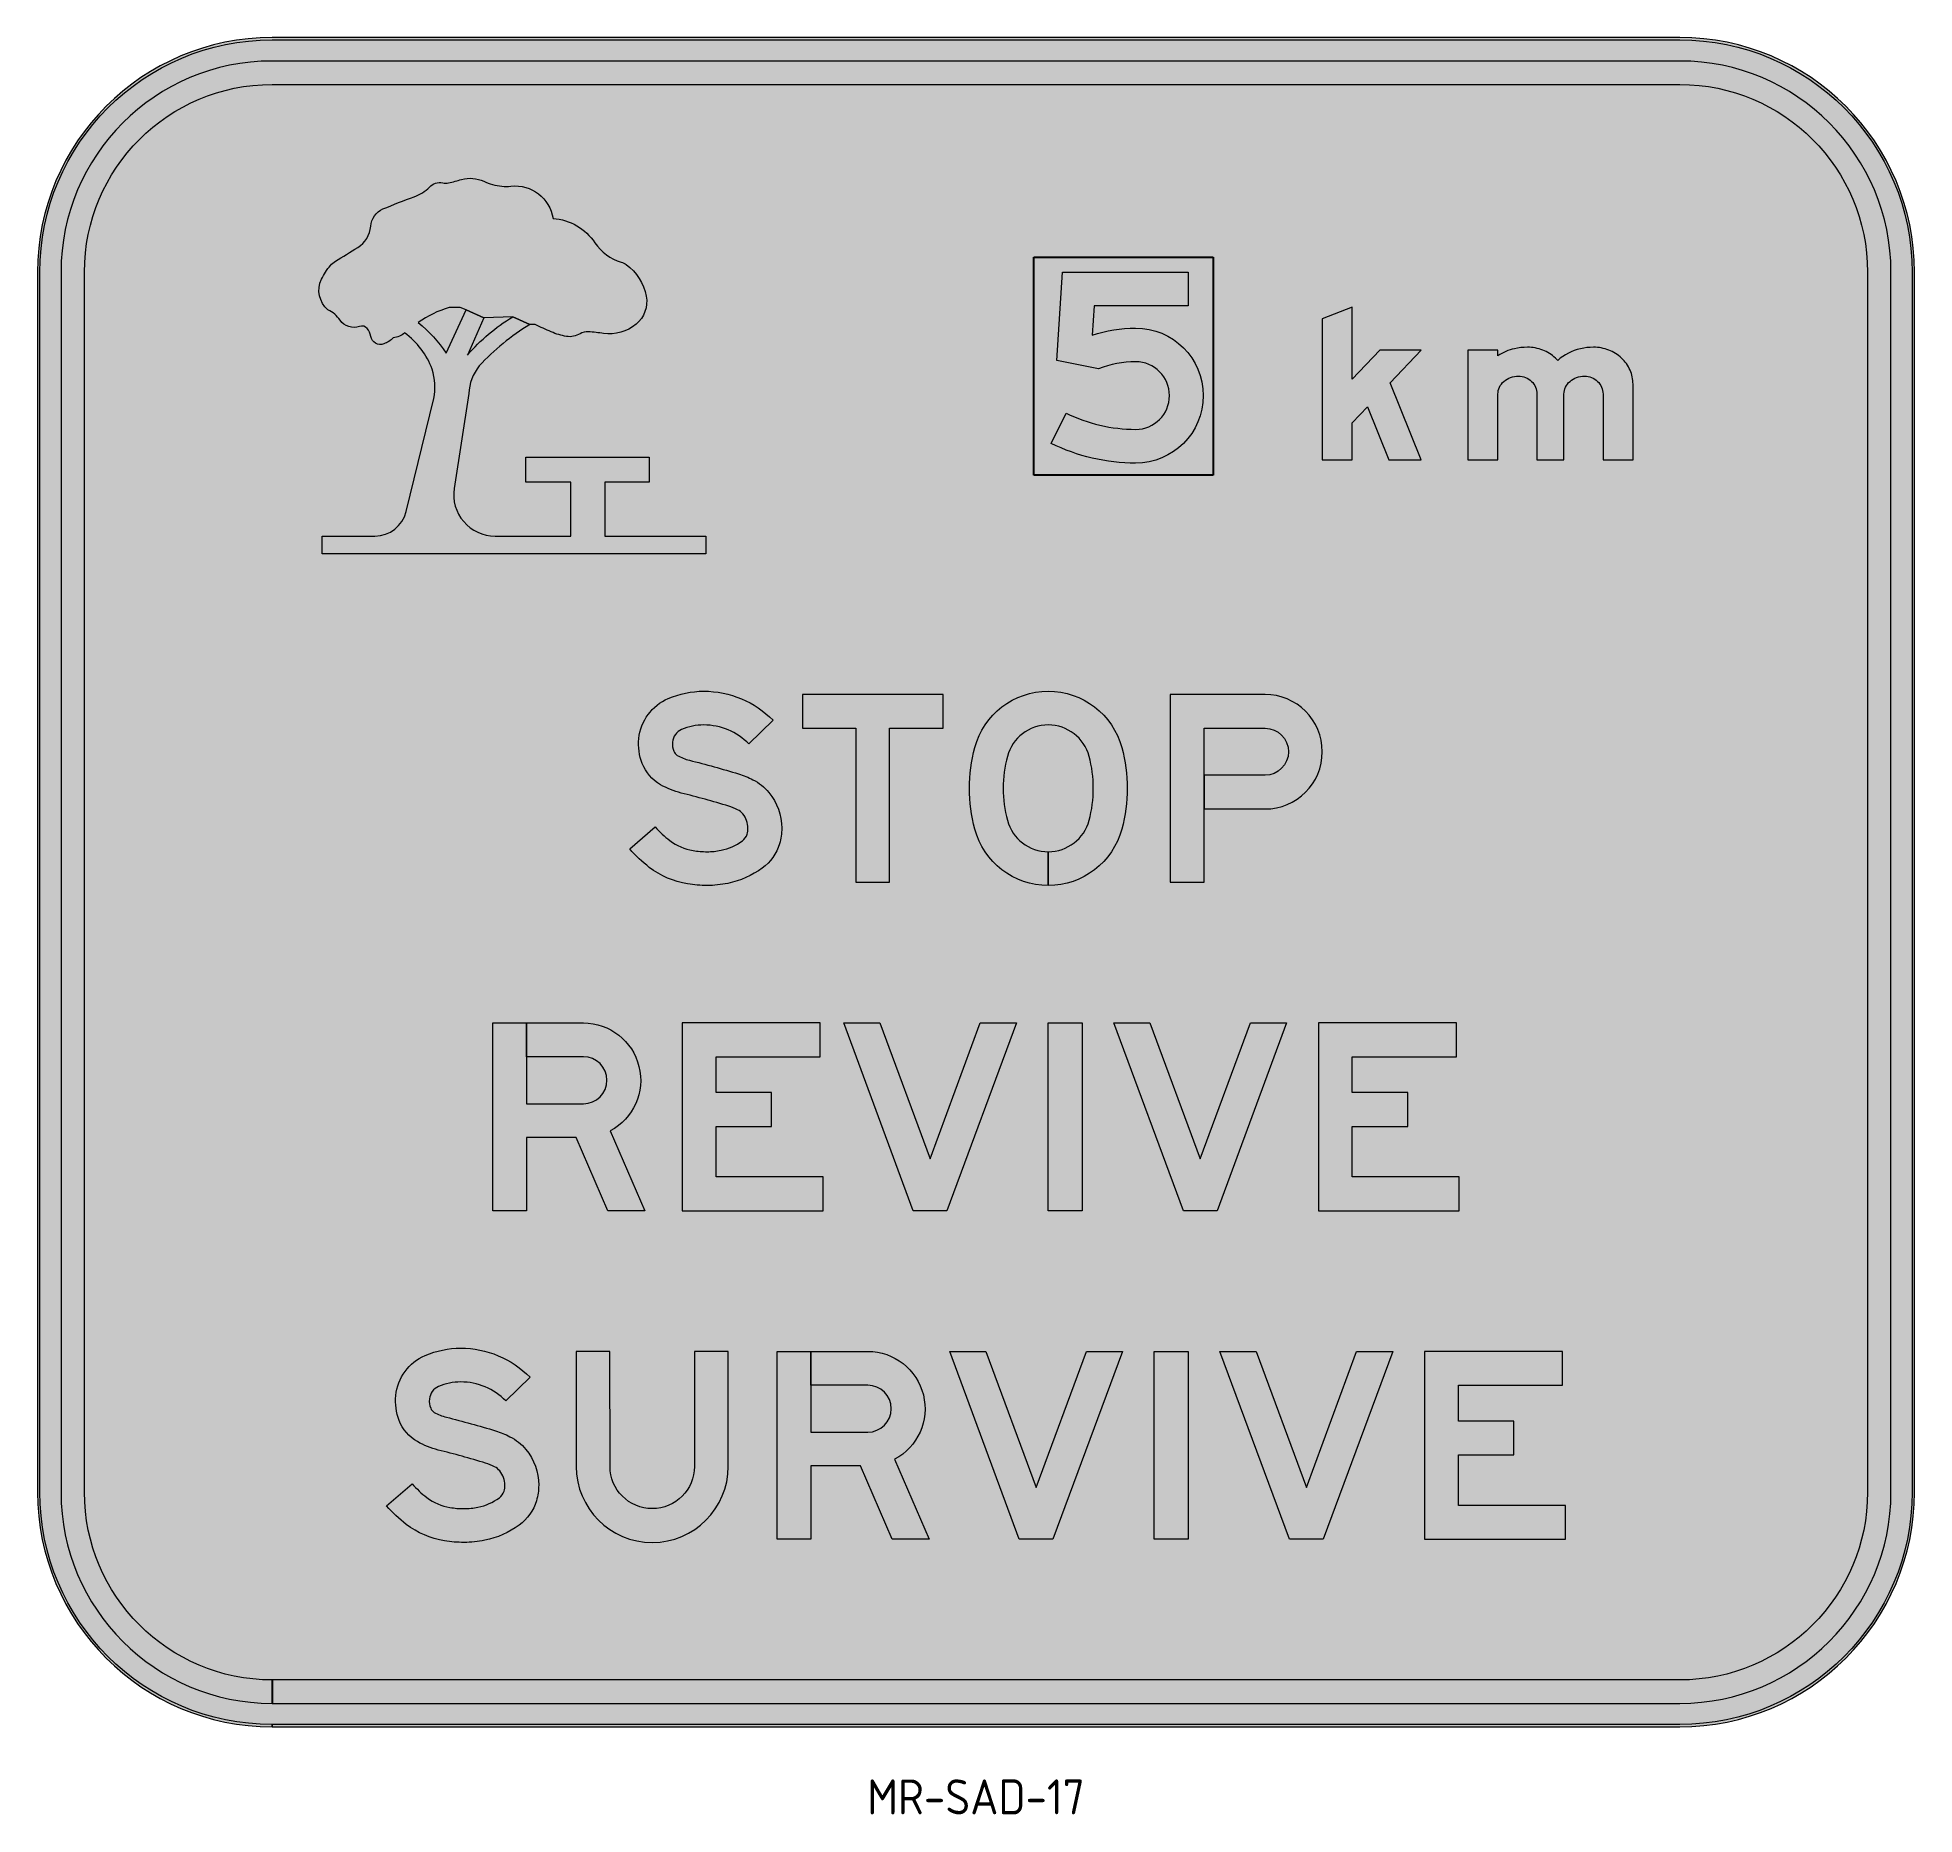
# Model space of a CAD drawing. Header units: millimetres. Extents: x 266 to 400, y 100 to 227.
import ezdxf
from ezdxf.enums import TextEntityAlignment as Align

# ---------------------------------------------------------------- set-up
doc = ezdxf.new("R2010")
doc.units = ezdxf.units.MM
doc.linetypes.add('CENTERX2', pattern=[101.60000000000001, 63.5, -12.7, 12.7, -12.7])
doc.linetypes.add('DASHED', pattern=[19.049999999999997, 12.7, -6.35])
doc.layers.add('Dash35', color=3, linetype='DASHED')
doc.layers.add('T25', color=1, linetype='Continuous')
doc.layers.add('GSCOLORFILL', color=3, linetype='Continuous', lineweight=0)
doc.styles.add('ISO', font='isocp2.shx')

# ---------------------------------------------------------------- blocks, each defined once
blk = doc.blocks.new('*U32')
at = {"layer": 'GSCOLORFILL', "transparency": 33554687}
for color, points in [(156, [(-750, -899.9999999999995), (750, -899.9999999999995, 0.414213562373095), (1000, -650), (1000, 650, 0.414213562373095), (750, 900), (-750, 900, 0.414213562373095), (-1000, 650), (-1000, -650, 0.414213562373095)]), (156, [(-749.9750000000004, -899.9999999999995), (750, -899.9999999999995, 0.414213562373095), (1000, -650), (1000, 650, 0.414213562373095), (750, 900), (-750, 900, 0.414213562373095), (-1000, 650), (-1000, -650, 0.414213562373095), (-750, -900), (-750, -897.4999999999995, -0.414213562373095), (-997.5, -650), (-997.5, 650, -0.414213562373095), (-750, 897.5), (750, 897.5, -0.414213562373095), (997.5, 650), (997.5, -650, -0.414213562373095), (750, -897.5), (-749.9750000000004, -897.5)]), (7, [(-749.75, -874.9999999999995), (750, -874.9999999999995, 0.414213562373095), (975, -650), (975, 650, 0.414213562373095), (750, 875), (-750, 875, 0.414213562373095), (-975, 650), (-975, -650, 0.414213562373095), (-750, -875), (-750, -849.9999999999995, -0.414213562373095), (-950, -650), (-950, 650, -0.414213562373095), (-750, 850), (750, 850, -0.414213562373095), (950, 650), (950, -650, -0.414213562373095), (750, -850), (-749.75, -850)])]:
    blk.add_hatch(color=color, dxfattribs=at).paths.add_polyline_path(points)
at = {"layer": 'GSCOLORFILL', "color": 156, "linetype": 'Continuous', "transparency": 33554687}
for points in [[(-750, -899.9999999999995), (750, -899.9999999999995, 0.414213562373095), (1000, -650), (1000, 650, 0.414213562373095), (750, 900), (-750, 900, 0.414213562373095), (-1000, 650), (-1000, -650, 0.414213562373095), (-750, -900)], [(-749.9750000000004, -899.9999999999995), (750, -899.9999999999995, 0.414213562373095), (1000, -650), (1000, 650, 0.414213562373095), (750, 900), (-750, 900, 0.414213562373095), (-1000, 650), (-1000, -650, 0.414213562373095), (-750, -900), (-750, -897.4999999999995, -0.414213562373095), (-997.5, -650), (-997.5, 650, -0.414213562373095), (-750, 897.5), (750, 897.5, -0.414213562373095), (997.5, 650), (997.5, -650, -0.414213562373095), (750, -897.5), (-749.9750000000004, -897.5), (-749.9750000000004, -899.9999999999995)]]:
    blk.add_lwpolyline(points, format="xyb", close=True, dxfattribs=at).dxf.unprotected_set("ltscale", 0)
at = {"layer": 'GSCOLORFILL', "color": 7, "linetype": 'Continuous', "transparency": 33554687}
blk.add_lwpolyline([(-749.75, -874.9999999999995), (750, -874.9999999999995, 0.414213562373095), (975, -650), (975, 650, 0.414213562373095), (750, 875), (-750, 875, 0.414213562373095), (-975, 650), (-975, -650, 0.414213562373095), (-750, -875), (-750, -849.9999999999995, -0.414213562373095), (-950, -650), (-950, 650, -0.414213562373095), (-750, 850), (750, 850, -0.414213562373095), (950, 650), (950, -650, -0.414213562373095), (750, -850), (-749.75, -850), (-749.75, -874.9999999999995)], format="xyb", close=True, dxfattribs=at).dxf.unprotected_set("ltscale", 0)
blk = doc.blocks.new('*U4')
at = {"layer": 'GSCOLORFILL', "linetype": 'Continuous'}
blk.add_hatch(color=0, dxfattribs=at).paths.add_polyline_path([(90, 104.5, -1), (89.99999999999999, 32.50000000000004, -0.1153405169183467), (15.96059113300493, 49.80976673601612), (0, 17.54121345755246, 0.1153405169183467), (89.99999999999997, -3.499999999999957, 0.999999973509047), (90.00000000000003, 140.5, 0.08185407468404285), (43.78925516101702, 132.8838959020691), (45.77538946514029, 164), (146, 164), (146, 200), (12, 200.0000000000001), (6.000000000000001, 106), (50.45572102060778, 97.00000000000003, -0.09399261541386812)])
at = {"layer": 'GSCOLORFILL', "color": 0}
blk.add_lwpolyline([(90, -3.499999999999972, -0.1153405169183467), (0, 17.54121345755249), (15.96059113300493, 49.80976673601609, 0.1153405169183467), (90, 32.50000000000003, 0.9999999999999999), (90, 104.5, 0.09399261541386815), (50.45572102060777, 97.00000000000003), (6, 106), (12, 200.0000000000001), (146, 200), (146, 164), (45.77538946514028, 164), (43.78925516101702, 132.8838959020691, -0.08185407468404281), (90, 140.5, -0.9999999999999999)], format="xyb", close=True, dxfattribs=at)
blk = doc.blocks.new('*U3')
at = {"layer": 'GSCOLORFILL', "color": 7}
blk.add_blockref('*U4', (0, 0), dxfattribs=at)
blk = doc.blocks.new('*U6')
at = {"layer": 'GSCOLORFILL', "linetype": 'Continuous'}
blk.add_hatch(color=0, dxfattribs=at).paths.add_polyline_path([(90.67667566303874, 102.6105590409248), (132, 146), (76.76187473197388, 146), (40, 107.4000756516775), (40, 203.4999790823973), (0, 188.0614180476359), (0, 0), (40, 0), (40, 49.40011041501656), (60.37012409718483, 70.78871626958689), (88.87815591327308, 0), (132, 0)])
at = {"layer": 'GSCOLORFILL', "color": 0}
blk.add_lwpolyline([(90.67667566303874, 102.6105590409248), (132, 146), (76.76187473197388, 146), (40, 107.4000756516775), (40, 203.4999790823973), (0, 188.0614180476359), (0, 0), (40, 0), (40, 49.40011041501656), (60.37012409718483, 70.78871626958689), (88.87815591327308, 0), (132, 0)], close=True, dxfattribs=at)
blk = doc.blocks.new('*U7')
at = {"layer": 'GSCOLORFILL', "linetype": 'Continuous'}
h = blk.add_hatch(color=0, dxfattribs=at)
edge = h.paths.add_edge_path()
edge.add_arc((155.7153296264924, 86.99511755650809), 24.5282097319339, 45.82979570204179, 68.0808265539651, ccw=False)
edge.add_arc((156.1420760110529, 87.43440733147503), 23.9157654625298, 23.092845889367595, 45.82979570204162, ccw=False)
edge.add_arc((156.8060842686133, 87.7175328658991), 23.19391573138671, 0, 23.09284588936822, ccw=False)
edge.add_line((180, 87.7175328658991), (180, 0))
edge.add_line((180, 0), (220, 0))
edge.add_line((220, 0), (220, 100.8830320548367))
edge.add_arc((174.0753468275611, 100.8830320548367), 45.92465317243887, 0, 23.93171822373219)
edge.add_arc((170.8242551602883, 99.44019281717675), 49.48153131130478, 23.93171822373218, 46.97501240943499)
edge.add_arc((168.730439071099, 97.19681228199977), 52.55021540077355, 46.97501240943522, 68.8635846861375)
edge.add_arc((167.3745328426901, 93.68953779756492), 56.31046220243508, 68.86358468613724, 90)
edge.add_arc((167.3745328426902, 69.99478146240631), 80.00521853759369, 90.00000000000007, 102.6042796135857)
edge.add_arc((166.6926525247094, 78.0285138763368), 72.0245107674768, 103.4695365311015, 130.8206849945816)
edge.add_arc((82.82425516028852, 99.44019281717684), 49.48153131130454, 41.97494773133587, 46.97501240943514)
edge.add_arc((80.73043907109901, 97.19681228199977), 52.55021540077354, 46.97501240943524, 68.86358468613751)
edge.add_arc((79.37453284269009, 93.68953779756492), 56.31046220243508, 68.86358468613724, 90)
edge.add_arc((79.37453284269016, 69.99478146240604), 80.00521853759396, 90.00000000000006, 102.6042796135857)
edge.add_arc((78.69265252470946, 78.02851387633706), 72.02451076747658, 103.4695365311017, 122.4942570075609)
edge.add_line((40, 138.7772487758923), (40, 146))
edge.add_line((40, 146), (0, 146))
edge.add_line((0, 146), (0, 0))
edge.add_line((0, 0), (40, 0))
edge.add_line((40, 0), (40, 87.71753286589909))
edge.add_arc((60.83417894850335, 87.71753286589907), 20.83417894850335, 154.5282720028093, 180, ccw=False)
edge.add_arc((64.03048830144328, 86.19490705822676), 24.37462847220526, 131.0076349936262, 154.5282720028096, ccw=False)
edge.add_arc((66.09710507856302, 83.81817613339862), 27.52419269484101, 109.80736038530819, 131.0076349936262, ccw=False)
edge.add_arc((67.43949500252643, 80.0910470400427), 31.48569518587881, 89.99999999999977, 109.8073603853079, ccw=False)
edge.add_arc((67.43949500252666, 86.30962031839456), 25.26712190752694, 68.08082655396498, 90.00000000000028, ccw=False)
edge.add_arc((67.71532962649229, 86.99511755650809), 24.52820973193397, 45.82979570204162, 68.08082655396481, ccw=False)
edge.add_arc((68.1420760110529, 87.43440733147501), 23.91576546252978, 23.09284588936771, 45.82979570204168, ccw=False)
edge.add_arc((68.80608426861329, 87.7175328658991), 23.19391573138671, 0, 23.09284588936822, ccw=False)
edge.add_line((92, 87.7175328658991), (92, 0))
edge.add_line((92, 0), (128, 0))
edge.add_line((128, 0), (128, 87.71753286589909))
edge.add_arc((148.8341789485033, 87.71753286589919), 20.83417894850334, 154.5282720028097, 180.0000000000003, ccw=False)
edge.add_arc((152.0304883014433, 86.19490705822646), 24.37462847220541, 131.0076349936256, 154.528272002809, ccw=False)
edge.add_arc((154.0971050785631, 83.81817613339872), 27.52419269484096, 109.80736038530841, 131.0076349936264, ccw=False)
edge.add_arc((155.4394950025264, 80.09104704004267), 31.48569518587882, 89.99999999999977, 109.8073603853079, ccw=False)
edge.add_arc((155.4394950025266, 86.30962031839454), 25.26712190752696, 68.08082655396493, 90.00000000000011, ccw=False)
at = {"layer": 'GSCOLORFILL', "color": 0}
blk.add_lwpolyline([(164.8716674585635, 109.7502169884754, -0.09739464939670292), (172.8063946356061, 104.5885415981205, -0.0995354279343683), (178.1414826297246, 96.81470296034922, -0.1011039461656411), (180, 87.7175328658991), (180, 0), (220, 0), (220, 100.8830320548367, 0.1048030179721755), (216.0518361595565, 119.5122594239381, 0.1008855307406954), (204.5863575327339, 135.6139731601839, 0.09579836817007242), (187.6795049501371, 146.2116879931507, 0.09248737428302214), (167.3745328426901, 150, 0.05505205982243612), (149.9161032513398, 148.0719114650645, 0.1199117204326835), (119.6106725914451, 132.5337183696518, 0.02182035996796309), (116.5863575327339, 135.6139731601839, 0.09579836817007242), (99.67950495013713, 146.2116879931507, 0.09248737428302214), (79.37453284269009, 150, 0.05505205982243612), (61.91610325133973, 148.0719114650645, 0.08320220139569866), (40, 138.7772487758923), (40, 146), (0, 146), (0, 0), (40, 0), (40, 87.71753286589909, -0.1116012735434615), (42.02513207801013, 96.67759805996153, -0.102989975481698), (48.03684201390564, 104.5885415981205, -0.09276840372104522), (56.77029056251172, 109.7139617844638, -0.08664174293623021), (67.43949500252654, 111.5767422259215, -0.09593311806680128), (76.87166745856348, 109.7502169884755, -0.09739464939670292), (84.80639463560613, 104.5885415981205, -0.0995354279343683), (90.14148262972458, 96.81470296034922, -0.1011039461656411), (92, 87.7175328658991), (92, 0), (128, 0), (128, 87.71753286589909, -0.1116012735434615), (130.0251320780101, 96.67759805996153, -0.102989975481698), (136.0368420139057, 104.5885415981205, -0.09276840372104506), (144.7702905625117, 109.7139617844638, -0.08664174293623021), (155.4394950025265, 111.5767422259215, -0.09593311806680128)], format="xyb", close=True, dxfattribs=at)
blk = doc.blocks.new('*U5')
at = {"layer": 'GSCOLORFILL', "color": 7, "xscale": 0.8, "yscale": 0.8, "zscale": 0.8}
for name, p in [('*U6', (0, 0)), ('*U7', (155.2000000000007, 0))]:
    blk.add_blockref(name, p, dxfattribs=at)
blk = doc.blocks.new('*U2')
at = {"layer": 'GSCOLORFILL'}
for name, p in [('*U3', (-620, 0)), ('*U5', (-331.2000000000007, 0))]:
    blk.add_blockref(name, p, dxfattribs=at)
blk = doc.blocks.new('*U17')
at = {"layer": 'GSCOLORFILL'}
h = blk.add_hatch(color=0, dxfattribs=at)
edge = h.paths.add_edge_path()
edge.add_line((36.00499999523606, 163.9999999999999), (36.00499999523606, 200))
edge.add_line((36.00499999523606, 200), (96.68865915777633, 200))
edge.add_arc((96.68865914828633, 138.9999999985824), 61.00000000141762, -62.16300381389169, 89.99999999108633, ccw=False)
edge.add_line((125.1730801702537, 85.05894180339811), (161.9999999785623, 0))
edge.add_line((161.9999999785623, 0), (122.7706969207973, 0))
edge.add_line((122.7706969207973, 0), (88.9999999882225, 78))
edge.add_line((88.9999999882225, 78), (36.00999999523469, 78))
edge.add_line((36.00999999523469, 78), (35.99999999523607, 0))
edge.add_line((35.99999999523607, 0), (0, 0))
edge.add_line((0, 0), (0, 200))
edge.add_line((0, 200), (35.99279999523708, 200))
edge.add_line((35.99279999523708, 200), (36.00999999523469, 114))
edge.add_line((36.00999999523469, 114), (96.68865915777667, 114.000000001654))
edge.add_arc((96.68865915777641, 138.9999999999999), 24.99999999834591, 270.0000000000006, 449.9999999999999)
edge.add_line((96.68865915777644, 163.9999999983459), (36.00499999523606, 163.9999999999999))
at = {"layer": 'GSCOLORFILL', "color": 0}
blk.add_lwpolyline([(36.00499999523606, 163.9999999999999), (36.00499999523606, 200), (96.68865915777633, 200, -0.7824316467772549), (125.1730801702537, 85.05894180339811), (161.9999999785623, 0), (122.7706969207973, 0), (88.9999999882225, 78), (36.00999999523469, 78), (35.99999999523607, 0), (0, 0), (0, 200), (35.99279999523708, 200), (36.00999999523469, 114), (96.68865915777667, 114.000000001654, 0.9999999999999943), (96.68865915777644, 163.9999999983459)], format="xyb", close=True, dxfattribs=at)
blk = doc.blocks.new('*U18')
at = {"layer": 'GSCOLORFILL', "linetype": 'Continuous'}
blk.add_hatch(color=0, dxfattribs=at).paths.add_polyline_path([(146.9999999999999, 164), (147.0000000000001, 200), (0, 200), (0, 0), (150.0000000000001, 0), (149.9999999999999, 35.99999999999999), (35.99999999999989, 35.99999999999999), (36, 89.79369452008171), (95, 89.79369452008171), (95, 125.7936945200817), (36.00000000000001, 125.7936945200817), (35.99999999999989, 164)])
at = {"layer": 'GSCOLORFILL', "color": 0}
blk.add_lwpolyline([(149.9999999999999, 35.99999999999999), (35.99999999999989, 35.99999999999999), (36, 89.79369452008171), (95, 89.79369452008171), (95, 125.7936945200817), (36, 125.7936945200817), (35.99999999999989, 164), (146.9999999999999, 164), (147.0000000000001, 200), (0, 200), (0, 0), (150.0000000000001, 0)], close=True, dxfattribs=at)
blk = doc.blocks.new('*U19')
at = {"layer": 'GSCOLORFILL', "linetype": 'Continuous'}
blk.add_hatch(color=0, dxfattribs=at).paths.add_polyline_path([(184, 200), (145.6148153580056, 200), (92, 55.09509362701181), (38.38518464199439, 200), (-1.516409558957461e-14, 200), (74, -1.4210854715202e-14), (110, -1.4210854715202e-14)])
at = {"layer": 'GSCOLORFILL', "color": 0}
blk.add_lwpolyline([(110, -1.4210854715202e-14), (74, -1.4210854715202e-14), (0, 200), (38.38518464199439, 200), (92, 55.09509362701178), (145.6148153580056, 200), (184, 200)], close=True, dxfattribs=at)
blk = doc.blocks.new('*U20')
at = {"layer": 'GSCOLORFILL', "linetype": 'Continuous'}
blk.add_hatch(color=0, dxfattribs=at).paths.add_polyline_path([(36, 200), (0, 200), (0, 0), (36, 0)])
at = {"layer": 'GSCOLORFILL', "color": 0}
blk.add_lwpolyline([(0, 0), (0, 200), (36, 200), (36, 0)], close=True, dxfattribs=at)
blk = doc.blocks.new('*U21')
at = {"layer": 'GSCOLORFILL', "linetype": 'Continuous'}
blk.add_hatch(color=0, dxfattribs=at).paths.add_polyline_path([(184, 200), (145.6148153580056, 200), (92, 55.09509362701181), (38.38518464199439, 200), (-1.516409558957461e-14, 200), (74, -1.4210854715202e-14), (110, -1.4210854715202e-14)])
at = {"layer": 'GSCOLORFILL', "color": 0}
blk.add_lwpolyline([(110, -1.4210854715202e-14), (74, -1.4210854715202e-14), (0, 200), (38.38518464199439, 200), (92, 55.09509362701178), (145.6148153580056, 200), (184, 200)], close=True, dxfattribs=at)
blk = doc.blocks.new('*U22')
at = {"layer": 'GSCOLORFILL', "linetype": 'Continuous'}
blk.add_hatch(color=0, dxfattribs=at).paths.add_polyline_path([(146.9999999999999, 164), (147.0000000000001, 200), (0, 200), (-1.4210854715202e-14, 0), (150.0000000000001, 0), (149.9999999999999, 36), (35.99999999999989, 36), (36, 89.79369452008171), (95, 89.79369452008171), (95, 125.7936945200817), (35.99999999999999, 125.7936945200817), (35.99999999999987, 164)])
at = {"layer": 'GSCOLORFILL', "color": 0}
blk.add_lwpolyline([(149.9999999999999, 35.99999999999999), (35.99999999999989, 35.99999999999999), (36, 89.79369452008171), (95, 89.79369452008171), (95, 125.7936945200817), (36, 125.7936945200817), (35.99999999999989, 164), (146.9999999999999, 164), (147.0000000000001, 200), (0, 200), (0, 0), (150.0000000000001, 0)], close=True, dxfattribs=at)
blk = doc.blocks.new('*U16')
at = {"layer": 'GSCOLORFILL', "color": 7, "xscale": 1.000000000132326, "zscale": 1.000000000132326}
blk.add_blockref('*U17', (0, 0), dxfattribs=at)
at = {"layer": 'GSCOLORFILL', "color": 7}
for name, p in [('*U18', (201.9999999999982, 0)), ('*U19', (373.9999999999982, 0)), ('*U20', (591.9999999999964, 0)), ('*U21', (661.9999999999945, 0)), ('*U22', (879.9999999999927, 0))]:
    blk.add_blockref(name, p, dxfattribs=at)
blk = doc.blocks.new('*U15')
at = {"layer": 'GSCOLORFILL'}
blk.add_blockref('*U16', (-514.9999999999964, 0), dxfattribs=at)
blk = doc.blocks.new('*U25')
at = {"layer": 'GSCOLORFILL'}
h = blk.add_hatch(color=0, dxfattribs=at)
edge = h.paths.add_edge_path()
edge.add_arc((102.1677367288178, 57.50820776820218), 23.83226327118223, 6.832938938193173e-14, 39.55608542603352)
edge.add_arc((107.1534970872967, 61.62635490903784), 17.36566120937627, 39.55608542603418, 63.01077826704883)
edge.add_arc((87.8050587171796, 23.63524046432329), 59.99999999999925, 63.01077826704869, 72.8961176715449)
edge.add_arc((-169.4735156778506, -812.46024808554), 934.7845053589897, 72.89611767154476, 76.10673573896845)
edge.add_arc((75.69239005524184, 178.708881280061), 86.25543721979645, 240.1812424533808, 256.1067357389686, ccw=False)
edge.add_arc((55.0358952433962, 142.6679730541962), 44.71463987962718, 201.2247471099137, 240.1812424533812, ccw=False)
edge.add_arc((66.646312128295, 147.1771271481238), 57.16992995589305, 174.1420972584934, 201.2247471099137, ccw=False)
edge.add_arc((61.79447591919619, 147.6749130327941), 52.29262482017525, 113.3248090472218, 174.1420972584929, ccw=False)
edge.add_arc((78.90863453129744, 107.9835979516593), 95.5164020483408, 90.00000000000011, 113.32480904722209, ccw=False)
edge.add_arc((78.90863453129735, 100.0247905084006), 103.4752094915994, 44.43422151187508, 90, ccw=False)
edge.add_line((152.7955899241834, 172.4667452176715), (127.089622212566, 147.2635068541341))
edge.add_arc((78.90863453129734, 100.0247905084007), 67.4752094915994, 44.43422151187518, 89.99999999999997)
edge.add_arc((78.90863453129748, 107.9835979516592), 59.51640204834086, 90.0000000000001, 113.324809047222)
edge.add_arc((61.79447591919633, 147.6749130327941), 16.29262482017533, 113.3248090472216, 174.1420972584926)
edge.add_arc((66.64631212829485, 147.1771271481235), 21.16992995589287, 174.1420972584934, 201.2247471099135)
edge.add_arc((55.03589524339601, 142.6679730541962), 8.714639879627033, 201.2247471099151, 240.1812424533825)
edge.add_arc((75.69239005524224, 178.7088812800619), 50.25543721979742, 240.1812424533807, 256.1067357389685)
edge.add_arc((-169.4735156778484, -812.4602480855314), 970.7845053589808, 72.8961176715448, 76.1067357389685, ccw=False)
edge.add_arc((87.80505871717845, 23.63524046432072), 96.00000000000209, 63.010778267048806, 72.89611767154503, ccw=False)
edge.add_arc((107.1534970872962, 61.62635490903737), 53.36566120937694, 39.55608542603369, 63.01077826704852, ccw=False)
edge.add_arc((102.1677367288177, 57.50820776820213), 59.83226327118229, 1.1368683772161603e-13, 39.55608542603352, ccw=False)
edge.add_arc((103.6269646087591, 57.50820776820179), 58.37303539124093, -16.502784206950082, 3.979039320256561e-13, ccw=False)
edge.add_arc((112.1326712234255, 54.98825308961536), 49.50189022294897, 306.067654283575, 343.4972157930495, ccw=False)
edge.add_arc((85.46325567343929, 91.60455398895411), 94.80102064869513, 281.6446335343465, 306.0676542835746, ccw=False)
edge.add_arc((82.48655818798457, 106.0487587405362), 109.5487587405361, 269.9999999999998, 281.6446335343465, ccw=False)
edge.add_arc((82.48655818798396, 125.621958325544), 129.121958325544, 260.73485717810445, 270.0000000000001, ccw=False)
edge.add_arc((76.43316645136073, 88.51455745242856), 91.52404945982238, 232.6491566250259, 260.73485717810445, ccw=False)
edge.add_arc((105.4234516809131, 126.4997735101297), 139.3080768815565, 220.820184332199, 232.6491566250259, ccw=False)
edge.add_line((0, 35.43586122804162), (27.24353350839601, 58.968601866924))
edge.add_arc((105.4234516809135, 126.4997735101296), 103.3080768815567, 220.8201843321989, 232.6491566250257)
edge.add_arc((76.43316645136075, 88.51455745242853), 55.52404945982237, 232.6491566250259, 260.7348571781044)
edge.add_arc((82.48655818798373, 125.621958325544), 93.12195832554394, 260.7348571781046, 270.0000000000002)
edge.add_arc((82.48655818798446, 106.0487587405379), 73.54875874053782, 269.9999999999997, 281.6446335343464)
edge.add_arc((85.4632556734394, 91.60455398895364), 58.80102064869465, 281.6446335343465, 306.0676542835746)
edge.add_arc((112.1326712234255, 54.98825308961528), 13.50189022294884, 306.0676542835753, 343.4972157930497)
edge.add_arc((103.626964608759, 57.50820776820199), 22.37303539124099, 343.49721579305, 360.0000000000006)
at = {"layer": 'GSCOLORFILL', "color": 0}
blk.add_lwpolyline([(126, 57.50820776820221, 0.1743304954717333), (120.5424491874822, 72.6853851964443, 0.1026991963822993), (115.0344314514025, 77.10075514903075, 0.04315969887402462), (105.4513640290994, 80.98162578056115, 0.01400988057183624), (54.98125867972931, 94.97687134882555, -0.06960013284270304), (32.801181761046, 103.8734304493073, -0.1716360035512778), (13.35436019429551, 126.4800560938416, -0.1187234951562883), (9.774919317474087, 153.0119854085295, -0.2717749908022042), (41.08956920335277, 195.6939243561422, -0.1021265273709435), (78.90863453129737, 203.5000000000001, -0.2014799836775048), (152.7955899241834, 172.4667452176715), (127.089622212566, 147.2635068541341, 0.2014799836775047), (78.90863453129737, 167.5000000000001, 0.1021265273709431), (55.34352268787541, 162.6360234841711, 0.2717749908022039), (45.58692998058166, 149.337765455196, 0.1187234951562877), (46.91239098258097, 139.5130361679644, 0.1716360035512769), (50.70247063465513, 135.1071279035569, 0.06960013284270296), (63.62535989294918, 129.923681134779, -0.01400988057183625), (116.039147216251, 115.3894569703045, -0.04315969887402459), (131.3720550919364, 109.1800639598556, -0.1026991963822996), (148.2985057980094, 95.61138182545066, -0.1743304954717333), (162, 57.50820776820221, -0.0721316908843222), (159.5953772349078, 40.92665027512469, -0.164784960601969), (141.2764200869867, 14.97476739013443, -0.1069707658156256), (104.597983862003, -1.245301655436123, -0.05085306687622443), (82.4865581879842, -3.499999999999972, -0.04044884992955392), (61.69748190355608, -1.815455447114431, -0.1231641550803296), (20.90607000580076, 15.75884846784446, -0.05165950962832984), (0, 35.43586122804162), (27.24353350839601, 58.968601866924, 0.05165950962832951), (42.74705588697816, 44.37652370078762, 0.1231641550803296), (67.49360485541308, 33.71488312046687, 0.04044884992955369), (82.48655818798409, 32.50000000000004, 0.05085306687622443), (97.33170961648659, 34.0137575859694, 0.1069707658156254), (120.0817757135521, 44.0743730555664, 0.1647849606019683), (125.0783636679948, 51.15288000174193, 0.07213169088432243)], format="xyb", close=True, dxfattribs=at)
blk = doc.blocks.new('*U26')
at = {"layer": 'GSCOLORFILL', "linetype": 'Continuous'}
blk.add_hatch(color=0, dxfattribs=at).paths.add_polyline_path([(162, 200), (126, 200), (126, 77.5, -1), (36, 77.5), (36, 200), (0, 200), (0, 77.50000000000001, 1), (162, 77.5)])
at = {"layer": 'GSCOLORFILL', "color": 0}
blk.add_lwpolyline([(126, 200), (126, 77.5, -0.9999999999999999), (36, 77.5), (36, 200), (0, 200), (0, 77.5, 0.9999999999999999), (162, 77.5), (162, 200)], format="xyb", close=True, dxfattribs=at)
blk = doc.blocks.new('*U27')
at = {"layer": 'GSCOLORFILL'}
h = blk.add_hatch(color=0, dxfattribs=at)
edge = h.paths.add_edge_path()
edge.add_line((36.00499999523606, 163.9999999999999), (36.00499999523606, 200))
edge.add_line((36.00499999523606, 200), (96.68865915777633, 200))
edge.add_arc((96.68865914828633, 138.9999999985824), 61.00000000141762, -62.16300381389169, 89.99999999108633, ccw=False)
edge.add_line((125.1730801702537, 85.05894180339811), (161.9999999785623, 0))
edge.add_line((161.9999999785623, 0), (122.7706969207973, 0))
edge.add_line((122.7706969207973, 0), (88.9999999882225, 78))
edge.add_line((88.9999999882225, 78), (36.00999999523469, 78))
edge.add_line((36.00999999523469, 78), (35.99999999523607, 0))
edge.add_line((35.99999999523607, 0), (0, 0))
edge.add_line((0, 0), (0, 200))
edge.add_line((0, 200), (35.99279999523708, 200))
edge.add_line((35.99279999523708, 200), (36.00999999523469, 114))
edge.add_line((36.00999999523469, 114), (96.68865915777667, 114.000000001654))
edge.add_arc((96.68865915777641, 138.9999999999999), 24.99999999834591, 270.0000000000006, 449.9999999999999)
edge.add_line((96.68865915777644, 163.9999999983459), (36.00499999523606, 163.9999999999999))
at = {"layer": 'GSCOLORFILL', "color": 0}
blk.add_lwpolyline([(36.00499999523606, 163.9999999999999), (36.00499999523606, 200), (96.68865915777633, 200, -0.7824316467772549), (125.1730801702537, 85.05894180339811), (161.9999999785623, 0), (122.7706969207973, 0), (88.9999999882225, 78), (36.00999999523469, 78), (35.99999999523607, 0), (0, 0), (0, 200), (35.99279999523708, 200), (36.00999999523469, 114), (96.68865915777667, 114.000000001654, 0.9999999999999943), (96.68865915777644, 163.9999999983459)], format="xyb", close=True, dxfattribs=at)
blk = doc.blocks.new('*U28')
at = {"layer": 'GSCOLORFILL', "linetype": 'Continuous'}
blk.add_hatch(color=0, dxfattribs=at).paths.add_polyline_path([(184, 200), (145.6148153580056, 200), (92, 55.09509362701181), (38.38518464199439, 200), (-1.516409558957461e-14, 200), (74, -1.4210854715202e-14), (110, -1.4210854715202e-14)])
at = {"layer": 'GSCOLORFILL', "color": 0}
blk.add_lwpolyline([(110, -1.4210854715202e-14), (74, -1.4210854715202e-14), (0, 200), (38.38518464199439, 200), (92, 55.09509362701178), (145.6148153580056, 200), (184, 200)], close=True, dxfattribs=at)
blk = doc.blocks.new('*U29')
at = {"layer": 'GSCOLORFILL', "linetype": 'Continuous'}
blk.add_hatch(color=0, dxfattribs=at).paths.add_polyline_path([(36, 200), (0, 200), (0, 0), (36, 0)])
at = {"layer": 'GSCOLORFILL', "color": 0}
blk.add_lwpolyline([(0, 0), (0, 200), (36, 200), (36, 0)], close=True, dxfattribs=at)
blk = doc.blocks.new('*U30')
at = {"layer": 'GSCOLORFILL', "linetype": 'Continuous'}
blk.add_hatch(color=0, dxfattribs=at).paths.add_polyline_path([(184, 200), (145.6148153580056, 200), (92, 55.09509362701181), (38.38518464199439, 200), (-1.516409558957461e-14, 200), (74, -1.4210854715202e-14), (110, -1.4210854715202e-14)])
at = {"layer": 'GSCOLORFILL', "color": 0}
blk.add_lwpolyline([(110, -1.4210854715202e-14), (74, -1.4210854715202e-14), (0, 200), (38.38518464199439, 200), (92, 55.09509362701178), (145.6148153580056, 200), (184, 200)], close=True, dxfattribs=at)
blk = doc.blocks.new('*U31')
at = {"layer": 'GSCOLORFILL', "linetype": 'Continuous'}
blk.add_hatch(color=0, dxfattribs=at).paths.add_polyline_path([(146.9999999999999, 164), (147.0000000000001, 200), (0, 200), (-1.4210854715202e-14, 0), (150.0000000000001, 0), (149.9999999999999, 36), (35.99999999999989, 36), (36, 89.79369452008171), (95, 89.79369452008171), (95, 125.7936945200817), (35.99999999999999, 125.7936945200817), (35.99999999999987, 164)])
at = {"layer": 'GSCOLORFILL', "color": 0}
blk.add_lwpolyline([(149.9999999999999, 35.99999999999999), (35.99999999999989, 35.99999999999999), (36, 89.79369452008171), (95, 89.79369452008171), (95, 125.7936945200817), (36, 125.7936945200817), (35.99999999999989, 164), (146.9999999999999, 164), (147.0000000000001, 200), (0, 200), (0, 0), (150.0000000000001, 0)], close=True, dxfattribs=at)
blk = doc.blocks.new('*U24')
at = {"layer": 'GSCOLORFILL', "color": 7}
for name, p in [('*U25', (0, 0)), ('*U26', (202, 0)), ('*U28', (600, 0)), ('*U29', (818, 0)), ('*U30', (888, 0)), ('*U31', (1106, 0))]:
    blk.add_blockref(name, p, dxfattribs=at)
at = {"layer": 'GSCOLORFILL', "color": 7, "xscale": 1.000000000132326, "zscale": 1.000000000132326}
blk.add_blockref('*U27', (416, 0), dxfattribs=at)
blk = doc.blocks.new('*U23')
at = {"layer": 'GSCOLORFILL'}
blk.add_blockref('*U24', (-628, 0), dxfattribs=at)
blk = doc.blocks.new('*U11')
at = {"layer": 'GSCOLORFILL'}
h = blk.add_hatch(color=0, dxfattribs=at)
edge = h.paths.add_edge_path()
edge.add_arc((102.1677367288178, 57.50820776820218), 23.83226327118223, 6.832938938193173e-14, 39.55608542603352)
edge.add_arc((107.1534970872967, 61.62635490903784), 17.36566120937627, 39.55608542603418, 63.01077826704883)
edge.add_arc((87.8050587171796, 23.63524046432329), 59.99999999999925, 63.01077826704869, 72.8961176715449)
edge.add_arc((-169.4735156778506, -812.46024808554), 934.7845053589897, 72.89611767154476, 76.10673573896845)
edge.add_arc((75.69239005524184, 178.708881280061), 86.25543721979645, 240.1812424533808, 256.1067357389686, ccw=False)
edge.add_arc((55.0358952433962, 142.6679730541962), 44.71463987962718, 201.2247471099137, 240.1812424533812, ccw=False)
edge.add_arc((66.646312128295, 147.1771271481238), 57.16992995589305, 174.1420972584934, 201.2247471099137, ccw=False)
edge.add_arc((61.79447591919619, 147.6749130327941), 52.29262482017525, 113.3248090472218, 174.1420972584929, ccw=False)
edge.add_arc((78.90863453129744, 107.9835979516593), 95.5164020483408, 90.00000000000011, 113.32480904722209, ccw=False)
edge.add_arc((78.90863453129735, 100.0247905084006), 103.4752094915994, 44.43422151187508, 90, ccw=False)
edge.add_line((152.7955899241834, 172.4667452176715), (127.089622212566, 147.2635068541341))
edge.add_arc((78.90863453129734, 100.0247905084007), 67.4752094915994, 44.43422151187518, 89.99999999999997)
edge.add_arc((78.90863453129748, 107.9835979516592), 59.51640204834086, 90.0000000000001, 113.324809047222)
edge.add_arc((61.79447591919633, 147.6749130327941), 16.29262482017533, 113.3248090472216, 174.1420972584926)
edge.add_arc((66.64631212829485, 147.1771271481235), 21.16992995589287, 174.1420972584934, 201.2247471099135)
edge.add_arc((55.03589524339601, 142.6679730541962), 8.714639879627033, 201.2247471099151, 240.1812424533825)
edge.add_arc((75.69239005524224, 178.7088812800619), 50.25543721979742, 240.1812424533807, 256.1067357389685)
edge.add_arc((-169.4735156778484, -812.4602480855314), 970.7845053589808, 72.8961176715448, 76.1067357389685, ccw=False)
edge.add_arc((87.80505871717845, 23.63524046432072), 96.00000000000209, 63.010778267048806, 72.89611767154503, ccw=False)
edge.add_arc((107.1534970872962, 61.62635490903737), 53.36566120937694, 39.55608542603369, 63.01077826704852, ccw=False)
edge.add_arc((102.1677367288177, 57.50820776820213), 59.83226327118229, 1.1368683772161603e-13, 39.55608542603352, ccw=False)
edge.add_arc((103.6269646087591, 57.50820776820179), 58.37303539124093, -16.502784206950082, 3.979039320256561e-13, ccw=False)
edge.add_arc((112.1326712234255, 54.98825308961536), 49.50189022294897, 306.067654283575, 343.4972157930495, ccw=False)
edge.add_arc((85.46325567343929, 91.60455398895411), 94.80102064869513, 281.6446335343465, 306.0676542835746, ccw=False)
edge.add_arc((82.48655818798457, 106.0487587405362), 109.5487587405361, 269.9999999999998, 281.6446335343465, ccw=False)
edge.add_arc((82.48655818798396, 125.621958325544), 129.121958325544, 260.73485717810445, 270.0000000000001, ccw=False)
edge.add_arc((76.43316645136073, 88.51455745242856), 91.52404945982238, 232.6491566250259, 260.73485717810445, ccw=False)
edge.add_arc((105.4234516809131, 126.4997735101297), 139.3080768815565, 220.820184332199, 232.6491566250259, ccw=False)
edge.add_line((0, 35.43586122804162), (27.24353350839601, 58.968601866924))
edge.add_arc((105.4234516809135, 126.4997735101296), 103.3080768815567, 220.8201843321989, 232.6491566250257)
edge.add_arc((76.43316645136075, 88.51455745242853), 55.52404945982237, 232.6491566250259, 260.7348571781044)
edge.add_arc((82.48655818798373, 125.621958325544), 93.12195832554394, 260.7348571781046, 270.0000000000002)
edge.add_arc((82.48655818798446, 106.0487587405379), 73.54875874053782, 269.9999999999997, 281.6446335343464)
edge.add_arc((85.4632556734394, 91.60455398895364), 58.80102064869465, 281.6446335343465, 306.0676542835746)
edge.add_arc((112.1326712234255, 54.98825308961528), 13.50189022294884, 306.0676542835753, 343.4972157930497)
edge.add_arc((103.626964608759, 57.50820776820199), 22.37303539124099, 343.49721579305, 360.0000000000006)
at = {"layer": 'GSCOLORFILL', "color": 0}
blk.add_lwpolyline([(126, 57.50820776820221, 0.1743304954717333), (120.5424491874822, 72.6853851964443, 0.1026991963822993), (115.0344314514025, 77.10075514903075, 0.04315969887402462), (105.4513640290994, 80.98162578056115, 0.01400988057183624), (54.98125867972931, 94.97687134882555, -0.06960013284270304), (32.801181761046, 103.8734304493073, -0.1716360035512778), (13.35436019429551, 126.4800560938416, -0.1187234951562883), (9.774919317474087, 153.0119854085295, -0.2717749908022042), (41.08956920335277, 195.6939243561422, -0.1021265273709435), (78.90863453129737, 203.5000000000001, -0.2014799836775048), (152.7955899241834, 172.4667452176715), (127.089622212566, 147.2635068541341, 0.2014799836775047), (78.90863453129737, 167.5000000000001, 0.1021265273709431), (55.34352268787541, 162.6360234841711, 0.2717749908022039), (45.58692998058166, 149.337765455196, 0.1187234951562877), (46.91239098258097, 139.5130361679644, 0.1716360035512769), (50.70247063465513, 135.1071279035569, 0.06960013284270296), (63.62535989294918, 129.923681134779, -0.01400988057183625), (116.039147216251, 115.3894569703045, -0.04315969887402459), (131.3720550919364, 109.1800639598556, -0.1026991963822996), (148.2985057980094, 95.61138182545066, -0.1743304954717333), (162, 57.50820776820221, -0.0721316908843222), (159.5953772349078, 40.92665027512469, -0.164784960601969), (141.2764200869867, 14.97476739013443, -0.1069707658156256), (104.597983862003, -1.245301655436123, -0.05085306687622443), (82.4865581879842, -3.499999999999972, -0.04044884992955392), (61.69748190355608, -1.815455447114431, -0.1231641550803296), (20.90607000580076, 15.75884846784446, -0.05165950962832984), (0, 35.43586122804162), (27.24353350839601, 58.968601866924, 0.05165950962832951), (42.74705588697816, 44.37652370078762, 0.1231641550803296), (67.49360485541308, 33.71488312046687, 0.04044884992955369), (82.48655818798409, 32.50000000000004, 0.05085306687622443), (97.33170961648659, 34.0137575859694, 0.1069707658156254), (120.0817757135521, 44.0743730555664, 0.1647849606019683), (125.0783636679948, 51.15288000174193, 0.07213169088432243)], format="xyb", close=True, dxfattribs=at)
blk = doc.blocks.new('*U12')
at = {"layer": 'GSCOLORFILL', "linetype": 'Continuous'}
blk.add_hatch(color=0, dxfattribs=at).paths.add_polyline_path([(150, 163.9999999999999), (150, 200), (0, 200), (0, 164), (57.00000000000006, 163.9999999999999), (56.99999999999999, 0), (93, 0), (93.00000000000006, 163.9999999999999)])
at = {"layer": 'GSCOLORFILL', "color": 0}
blk.add_lwpolyline([(0, 164), (57.00000000000006, 163.9999999999999), (57, 0), (93, 0), (93.00000000000006, 163.9999999999999), (150, 163.9999999999999), (150, 200), (0, 200)], close=True, dxfattribs=at)
blk = doc.blocks.new('*U13')
at = {"layer": 'GSCOLORFILL', "linetype": 'Continuous'}
blk.add_hatch(color=0, dxfattribs=at).paths.add_polyline_path([(127.5249749247743, 134.079037111334, -0.1313131313131313), (127.5249749247743, 65.92096288866604, -0.3395783980636467), (84.00999999999999, 32.50000110982066), (84.00999999999999, -3.499999383114542, 0.3396058871566912), (162.3045135406219, 56.6266800401205, 0.131313131313131), (162.3045135406219, 143.3733199598796, 0.7678571428571429), (5.695486459378074, 143.3733199598795, 0.1313131313131312), (5.695486459378174, 56.62668004012025, 0.3396402891259396), (84, -3.499999999999986), (84, 32.50000000000003, -0.3396402891259406), (40.47502507522557, 65.92096288866612, -0.131313131313131), (40.47502507522571, 134.0790371113341, -0.7678571428571429)])
at = {"layer": 'GSCOLORFILL', "color": 0}
blk.add_lwpolyline([(162.3045135406219, 56.62668004012035, -0.3396058871566906), (84.00999999999999, -3.499999383114542), (84.00999999999999, 32.50000110982066, 0.3395783980636464), (127.5249749247743, 65.92096288866603, 0.1313131313131312), (127.5249749247743, 134.079037111334, 0.7678571428571429), (40.47502507522569, 134.079037111334, 0.1313131313131311), (40.47502507522563, 65.92096288866605, 0.33964028912594), (84, 32.50000000000003), (84, -3.499999999999986, -0.3396402891259405), (5.695486459378117, 56.62668004012048, -0.1313131313131311), (5.695486459378117, 143.3733199598796, -0.7678571428571429), (162.3045135406219, 143.3733199598796, -0.1313131313131312)], format="xyb", close=True, dxfattribs=at)
blk = doc.blocks.new('*U14')
at = {"layer": 'GSCOLORFILL', "linetype": 'Continuous'}
blk.add_hatch(color=0, dxfattribs=at).paths.add_polyline_path([(101.0000000214454, 163.9999998549489, -1), (101.0000000214454, 113.9999998549489), (36.01000002144542, 113.9999998549489), (36.01000002144542, 77.99999985494891), (101.0000000214454, 77.9999998549489, 1), (101.0000000214454, 199.9999998549489), (2.144541610960005e-08, 199.9999998549489), (2.144543032045476e-08, -1.450511035727686e-07), (36.00000002144542, -1.450511035727686e-07), (36.00000002144542, 163.9999998549489)])
at = {"layer": 'GSCOLORFILL', "color": 0}
blk.add_lwpolyline([(36.00000002144543, 163.9999998549489), (101.0000000214454, 163.9999998549489, -0.9999999999999999), (101.0000000214454, 113.9999998549489), (36.01000002144542, 113.9999998549489), (36.01000002144542, 77.99999985494892), (101.0000000214454, 77.9999998549489, 0.9999999999999999), (101.0000000214454, 199.9999998549489), (2.144543032045476e-08, 199.9999998549489), (2.144543032045476e-08, -1.450511035727686e-07), (36.00000002144543, -1.450511035727686e-07)], format="xyb", close=True, dxfattribs=at)
blk = doc.blocks.new('*U10')
at = {"layer": 'GSCOLORFILL', "color": 7}
for name, p in [('*U11', (0, 0)), ('*U12', (184, 0)), ('*U13', (362, 0))]:
    blk.add_blockref(name, p, dxfattribs=at)
at = {"layer": 'GSCOLORFILL', "color": 7, "xscale": 0.999999999867618, "zscale": 0.999999999867618}
blk.add_blockref('*U14', (576, 0), dxfattribs=at)
blk = doc.blocks.new('*U9')
at = {"layer": 'GSCOLORFILL'}
blk.add_blockref('*U10', (-369, 0), dxfattribs=at)
blk = doc.blocks.new('*U8')
at = {"layer": 'GSCOLORFILL'}
h = blk.add_hatch(color=0, dxfattribs=at)
edge = h.paths.add_edge_path()
edge.add_arc((29.77837013532865, 26.52118159011401), 17.11757332092906, 270, 346.1988300217816)
edge.add_line((46.40174899561082, 22.43772819073427), (61.18460032463877, 82.61741294359193))
edge.add_arc((27.85311670316292, 88.57397834528962), 33.85954033641648, 349.8678076226215, 376.6756553383282)
edge.add_arc((21.36234213560792, 83.98492660943103), 41.47164511814508, 20.17804011636888, 54.24199319285826)
edge.add_arc((38.52328325154534, 125.7430554122402), 10.75701526853319, 275.6201357486925, 311.1152785717054, ccw=False)
edge.add_arc((29.5920425057338, 125.1551183355899), 14.21462201605896, 290.15805225523474, 314.6218754662647, ccw=False)
edge.add_arc((32.68575365285425, 116.7276231308999), 5.237221273812319, 191.0685196390552, 290.1580522552348, ccw=False)
edge.add_arc((19.25977402326345, 114.6409510716971), 8.356422676775557, 7.4341936460757, 39.98842955076065)
edge.add_arc((22.84579610885541, 117.6487470405674), 3.675996308515279, 39.988429550761, 110.1504826740714)
edge.add_arc((18.52844738901031, 129.4143250765829), 8.856694004833958, 214.2944401836999, 290.1504826740711, ccw=False)
edge.add_arc((-1.953857907731982, 115.4451559444916), 15.93569427281955, 34.29444018370003, 65.09890622550084)
edge.add_arc((13.69149018451458, 140.3290903372029), 13.73400318434259, 154.5743016966169, 229.4118726351939, ccw=False)
edge.add_arc((31.7817211848114, 131.7292717499601), 33.764313650673, 139.6269724350742, 154.5743016966193, ccw=False)
edge.add_arc((14.35941015045012, 146.542684034107), 10.89568655418683, 121.20364572972261, 139.6269724350728, ccw=False)
edge.add_arc((-721.880614552506, 1362.044904455938), 1410.193691994893, 301.2036457297239, 301.7699936903314)
edge.add_arc((12.83551624119892, 175.6822479141999), 14.74962443602391, 301.7699936903313, 355.569974643792)
edge.add_arc((38.3397103056326, 173.7063622071085), 10.83099399285272, 113.17236402478761, 175.5699746437909, ccw=False)
edge.add_arc((147.3879576888579, -81.06157056158621), 287.9559113579054, 109.6069441123467, 113.17236402478841, ccw=False)
edge.add_arc((43.56345104987373, 210.3997322456354), 21.44547715370324, 289.6069441123469, 315.2528143502558)
edge.add_arc((64.20735331414349, 190.5746769107079), 7.186947837858286, 76.01733843797979, 138.8645478796949, ccw=False)
edge.add_arc((67.47595180470748, 203.7012304151203), 6.340437090379649, 256.017338437977, 283.9826615620176)
edge.add_arc((7.030117964713696, 446.4491464745877), 256.500884763121, 283.982661562021, 285.5835201096384)
edge.add_arc((80.57749735077043, 182.7392136017913), 17.27301046856718, 65.3000423079169, 105.5835201096375, ccw=False)
edge.add_arc((100.5194786323178, 226.0962748439667), 30.45033158740508, 245.3000423079196, 263.9789407964979)
edge.add_arc((99.79888621688022, 219.2644519122622), 23.58061121468618, 263.978940796498, 276.021059203502)
edge.add_arc((104.4239429387115, 175.4150192847233), 20.51206268288135, 9.078915931180973, 96.02105920350198, ccw=False)
edge.add_arc((122.3523686733786, 149.0035273147055), 29.73933975357964, 34.11383251340533, 85.51287285688892, ccw=False)
edge.add_arc((168.4005991766074, 180.1967390092969), 25.87950586822455, 214.1138325134052, 253.4693121954492)
edge.add_arc((158.6244485495114, 147.2578028166354), 8.479577917404768, 53.418051439163776, 73.46931219543637, ccw=False)
edge.add_arc((147.243588680234, 131.923371137888), 27.57588034154703, 11.031952624482187, 53.418051439164515, ccw=False)
edge.add_arc((159.1390852527059, 134.2425067006959), 15.45642373391107, -50.87126174507449, 11.031952624482415, ccw=False)
edge.add_arc((154.611645433693, 139.8078144326814), 22.63070846944263, 262.4825539317527, 309.1287382549251, ccw=False)
edge.add_arc((124.1827175589902, -90.78026063470286), 209.9564365211727, 82.48255393175316, 84.72437398078539)
edge.add_arc((142.8395737641755, 111.2690247886986), 7.047609646716347, 84.72437398078439, 122.406538320199)
edge.add_arc((133.5878237793088, 125.8437734781067), 10.21559333366605, 260.43917864105384, 302.40653832019956, ccw=False)
edge.add_arc((137.759900924909, 150.6135680813412), 35.33429060074712, 246.5434237802314, 260.4391786410537, ccw=False)
edge.add_arc((215.3171431073894, 329.3533407900983), 230.1753339230668, 244.2007789330655, 246.5434237802302, ccw=False)
edge.add_line((115.1404967816699, 122.1208050300806), (112.2863505635903, 122.1208050300806))
edge.add_line((112.2863505635903, 122.1208050300806), (103.1988441064922, 126.1430615328713))
edge.add_line((103.1988441064922, 126.1430615328713), (87.81263104641398, 125.6839468085049))
edge.add_line((87.81263104641398, 125.6839468085049), (78.43705554820077, 130.0017312259609))
edge.add_line((78.43705554820077, 130.0017312259609), (75.24987629715447, 131.1045651654777))
edge.add_line((75.24987629715447, 131.1045651654777), (69.36330306124631, 131.1045651654777))
edge.add_arc((83.71609561233913, 80.1856727371862), 52.903083654345, 105.7418483159304, 125.7578463171291)
edge.add_arc((10.13645583428546, 69.17888720826785), 68.77172014375151, 33.152208576190276, 51.655524521768086, ccw=False)
edge.add_line((67.71356726075459, 106.7877389763614), (78.43286195334755, 129.9926530159782))
edge.add_line((78.43286195334755, 129.9926530159782), (87.80860993672556, 125.6747891629978))
edge.add_line((87.80860993672556, 125.6747891629978), (79.10727467806275, 105.8584325071499))
edge.add_arc((154.4433971449676, 40.83232445806757), 99.51847103105743, 120.99948442946891, 139.2009973736225, ccw=False)
edge.add_line((103.1883630088222, 126.136764858682), (112.2759597830256, 122.1144683802868))
edge.add_arc((177.8161058096907, 14.65402209188811), 125.8700053932564, 121.379022806298, 137.2583181480326)
edge.add_arc((105.6855640786598, 83.93527850570842), 25.94669382720555, 141.5175462014423, 176.9758213431564)
edge.add_line((79.77500464967115, 85.30415784282818), (72.01192548917776, 34.75251214881925))
edge.add_arc((93.76522566072559, 31.41191682466517), 22.00830855548021, 171.2694467672821, 270.0000000000001)
edge.add_line((93.76522566072563, 9.403608269184957), (134.2023339342928, 9.403608269184955))
edge.add_line((134.2023339342928, 9.403608269184955), (134.2023339342928, 38.06222277142101))
edge.add_line((134.2023339342928, 38.06222277142101), (110.2363898991887, 38.06222277142101))
edge.add_line((110.2363898991887, 38.06222277142101), (110.2363898991886, 51.49594838946027))
edge.add_line((110.2363898991886, 51.49594838946027), (175.8627578507938, 51.49594838946027))
edge.add_line((175.8627578507938, 51.49594838946027), (175.8627578507938, 38.06222277142101))
edge.add_line((175.8627578507938, 38.06222277142101), (152.3447767739081, 38.06222277142101))
edge.add_line((152.3447767739081, 38.06222277142101), (152.3447767739081, 9.403608269184957))
edge.add_line((152.3447767739081, 9.403608269184955), (206.1001626817394, 9.403608269184955))
edge.add_line((206.1001626817394, 9.403608269184955), (206.1001626817394, 0))
edge.add_line((206.1001626817394, 0), (1.605713574830673, 0))
edge.add_line((1.605713574830675, 0), (1.605713574830675, 9.403608269184955))
edge.add_line((1.605713574830675, 9.403608269184955), (29.77837013532865, 9.403608269184954))
at = {"layer": 'GSCOLORFILL', "color": 0}
blk.add_lwpolyline([(29.77837013532865, 9.403608269184954, 0.3452983223169783), (46.40174899561082, 22.43772819073427), (61.18460032463877, 82.61741294359193, 0.1175077161927767), (60.2886773538043, 98.29009264432803, 0.1497362938958761), (45.59684013819897, 117.6388484517331, -0.1561271092462815), (39.57674627986535, 115.0377486377746, -0.10715084077364), (34.49055777154337, 111.811204844786, -0.4614800851829426), (27.54595362754941, 115.7221668311291, 0.1430077540928355), (25.66224976322409, 120.0110632075974, 0.3160763466850726), (21.57946321783844, 121.0997396324671, -0.343625159585403), (11.21146330118262, 124.4240572928124, 0.135225147711215), (4.755916024330174, 129.8994039615069, -0.3386640519176617), (1.287723873393706, 146.2256507555006, -0.06531265954458598), (6.058604016394396, 153.600488438588, -0.08056053129285314), (8.714557223605993, 155.8621057394162, 0.00247116418630066), (20.60135024933166, 163.1425811258884, 0.2391559012098884), (27.54107486714755, 174.5429645857248, -0.2791937784261697), (34.07773009985073, 183.6635684216415, -0.01555833434908092), (50.75981851232073, 190.1977326986736, 0.1123706414747279), (58.7944568848705, 195.3025486803374, -0.2813096013156899), (65.94392301916803, 197.548667510335, 0.1226309762372587), (69.00798059024635, 197.5486675103349, 0.006985176733859013), (75.93722785759657, 199.3772660622793, -0.1776026216986867), (87.79530810334016, 198.4318901927148, 0.0816830121434299), (97.32542169856275, 195.813925296964, 0.05259206203470854), (102.2723507351977, 195.813925296964, -0.398666946078112), (124.6790292678515, 178.6517140966483, -0.2281079120671367), (146.974310331402, 165.6825056397629, 0.173428723580323), (161.0371331103688, 155.3868983916141, -0.0877140471922054), (163.6780388145357, 154.0669486581187, -0.1870821342182431), (174.3098838703245, 137.2001922732123, -0.2768698111429372), (168.8930929136887, 122.2524954750257, -0.2063902110668309), (151.6509134646157, 117.3716152885263, 0.009782097269723126), (143.4875802693358, 118.2867800780884, 0.1659172833864947), (139.0625966576415, 117.2190874496466, -0.1851917363357979), (131.8910700415269, 115.7700763458635, -0.06070607604065527), (123.6949478393585, 118.1992319480913, -0.01022207246204779), (115.1404967816699, 122.1208050300806), (112.2863505635903, 122.1208050300806), (103.1988441064922, 126.1430615328713), (87.81263104641398, 125.6839468085049), (78.43705554820077, 130.0017312259609), (75.24987629715447, 131.1045651654777), (69.36330306124631, 131.1045651654777, 0.08755900270610532), (52.80160730438958, 123.1162058435462, -0.08091182521893112), (67.71356726075459, 106.7877389763614), (78.43286195334755, 129.9926530159782), (87.80860993672556, 125.6747891629978), (79.10727467806275, 105.8584325071499, -0.07958648050676638), (103.1883630088222, 126.136764858682), (112.2759597830256, 122.1144683802868, 0.06939758265189498), (85.37452436605103, 100.0812559104856, 0.1559623265692748), (79.77500464967115, 85.30415784282818), (72.01192548917776, 34.75251214881925, 0.4595815384458956), (93.76522566072563, 9.403608269184957), (134.2023339342928, 9.403608269184955), (134.2023339342928, 38.06222277142101), (110.2363898991887, 38.06222277142101), (110.2363898991886, 51.49594838946027), (175.8627578507938, 51.49594838946027), (175.8627578507938, 38.06222277142101), (152.3447767739081, 38.06222277142101), (152.3447767739081, 9.403608269184955), (206.1001626817394, 9.403608269184955), (206.1001626817394, 0), (1.605713574830675, 0), (1.605713574830675, 9.403608269184955)], format="xyb", close=True, dxfattribs=at)

msp = doc.modelspace()

# ---------------------------------------------------------------- linework, layer by layer
at = {"layer": 'Dash35', "color": 255, "ltscale": 3}
msp.add_lwpolyline([(336.7210183090574, 210.9932554327734), (349.5066378395532, 210.9932554327734), (349.5066378395532, 195.4337000516234), (336.7210183090574, 195.4337000516234)], close=True, dxfattribs=at)

# ---------------------------------------------------------------- block references
at = {"layer": 'GSCOLORFILL', "xscale": 0.067, "yscale": 0.067, "zscale": 0.067}
for name, p in [('*U32', (332.5834261750133, 166.3774036748086)), ('*U2', (379.4921413299107, 196.5274036748087)), ('*U9', (332.5834261747441, 166.3774036748086)), ('*U15', (332.5834261750133, 142.9274036748084)), ('*U23', (332.5834261750133, 119.4774036748086))]:
    msp.add_blockref(name, p, dxfattribs=at)
at = {"layer": 'GSCOLORFILL', "color": 7, "true_color": 0xf5f5f5, "xscale": 0.1339918103734127, "yscale": 0.1339918103734127, "zscale": 0.1339918103734127}
msp.add_blockref('*U8', (285.6804074139291, 189.8274036748085), dxfattribs=at)

# ---------------------------------------------------------------- texts
at = {"layer": 'T25', "linetype": 'CENTERX2', "style": 'ISO'}
msp.add_text('MR-SAD-17', height=2.5, dxfattribs=at).set_placement((332.5826222617761, 101.0774034721248), align=Align.MIDDLE_CENTER)

doc.saveas('drawing.dxf')
